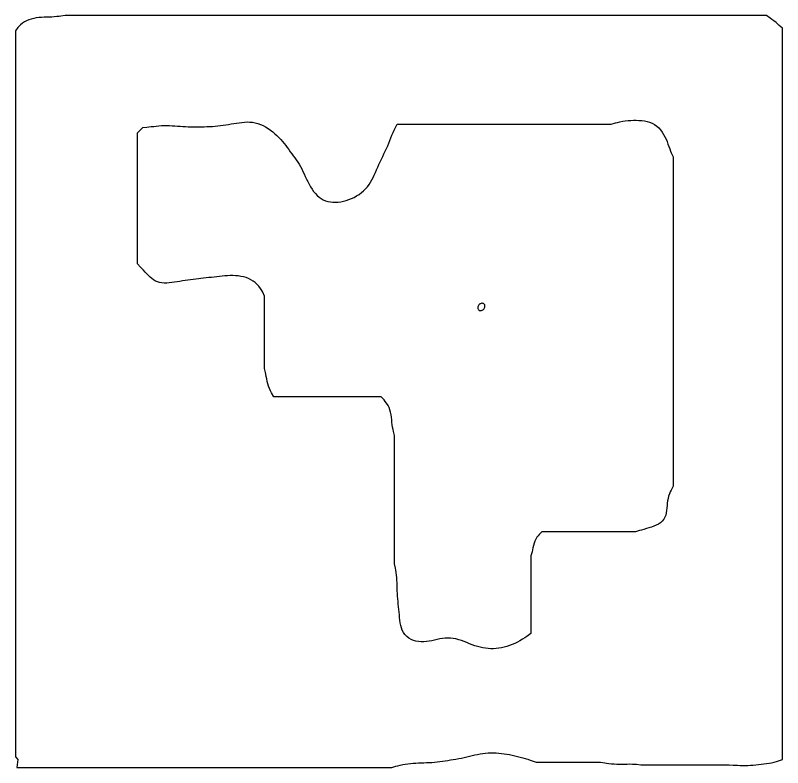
# Model space of a CAD drawing. Header units: metres. Extents: x 18 to 192, y 117 to 277.
# Drawn here: x 17.84 to 46.5, y 248.7 to 276.78 of the extents above; entities that cross this region are included whole.
import ezdxf

# ---------------------------------------------------------------- set-up
doc = ezdxf.new("R2010")
doc.units = ezdxf.units.M
doc.layers.add('HOLES', color=1, linetype='Continuous')
doc.layers.add('OUTER', color=7, linetype='Continuous')

msp = doc.modelspace()

# ---------------------------------------------------------------- linework, layer by layer
at = {"layer": 'HOLES'}
msp.add_lwpolyline([(22.6, 272.6), (22.756, 272.611), (22.827, 272.618), (22.913, 272.627), (23.013, 272.637), (23.106, 272.647), (23.203, 272.656), (23.301, 272.663), (23.4, 272.667), (23.5, 272.668), (23.6, 272.666), (23.7, 272.66), (23.8, 272.654), (23.9, 272.646), (24, 272.638), (24.1, 272.631), (24.2, 272.626), (24.3, 272.623), (24.4, 272.621), (24.5, 272.62), (24.6, 272.62), (24.7, 272.621), (24.8, 272.622), (24.9, 272.624), (25, 272.627), (25.1, 272.631), (25.2, 272.636), (25.3, 272.643), (25.4, 272.653), (25.5, 272.664), (25.6, 272.677), (25.7, 272.692), (25.8, 272.708), (25.9, 272.725), (26, 272.742), (26.1, 272.758), (26.2, 272.773), (26.3, 272.786), (26.4, 272.795), (26.5, 272.8), (26.6, 272.798), (26.7, 272.789), (26.8, 272.771), (26.899, 272.744), (26.997, 272.709), (27.094, 272.666), (27.189, 272.615), (27.281, 272.558), (27.369, 272.496), (27.455, 272.43), (27.536, 272.362), (27.613, 272.292), (27.686, 272.22), (27.755, 272.148), (27.82, 272.074), (27.883, 271.999), (27.942, 271.922), (27.999, 271.846), (28.055, 271.769), (28.111, 271.692), (28.166, 271.614), (28.222, 271.538), (28.277, 271.46), (28.332, 271.382), (28.387, 271.303), (28.439, 271.22), (28.489, 271.135), (28.538, 271.047), (28.584, 270.956), (28.629, 270.862), (28.673, 270.767), (28.718, 270.67), (28.765, 270.573), (28.815, 270.477), (28.868, 270.383), (28.924, 270.292), (28.983, 270.206), (29.047, 270.128), (29.114, 270.056), (29.186, 269.993), (29.262, 269.939), (29.342, 269.894), (29.427, 269.86), (29.516, 269.834), (29.609, 269.816), (29.704, 269.806), (29.801, 269.804), (29.9, 269.81), (30, 269.823), (30.1, 269.842), (30.2, 269.868), (30.299, 269.901), (30.397, 269.941), (30.494, 269.987), (30.588, 270.04), (30.679, 270.098), (30.766, 270.163), (30.847, 270.233), (30.922, 270.307), (30.99, 270.385), (31.052, 270.466), (31.108, 270.551), (31.159, 270.638), (31.206, 270.728), (31.25, 270.82), (31.292, 270.915), (31.335, 271.011), (31.378, 271.109), (31.422, 271.208), (31.468, 271.309), (31.515, 271.409), (31.563, 271.51), (31.611, 271.611), (31.659, 271.712), (31.705, 271.813), (31.75, 271.914), (31.792, 272.014), (31.832, 272.114), (31.871, 272.211), (31.908, 272.305), (31.952, 272.406), (31.99, 272.493), (32.022, 272.565), (32.1, 272.722), (40.1, 272.722), (40.261, 272.769), (40.335, 272.787), (40.424, 272.806), (40.528, 272.826), (40.624, 272.839), (40.724, 272.85), (40.826, 272.858), (40.928, 272.862), (41.031, 272.864), (41.134, 272.861), (41.236, 272.853), (41.336, 272.839), (41.435, 272.818), (41.532, 272.789), (41.624, 272.75), (41.712, 272.702), (41.795, 272.644), (41.872, 272.578), (41.941, 272.504), (42.002, 272.423), (42.056, 272.338), (42.104, 272.249), (42.145, 272.158), (42.182, 272.067), (42.215, 271.976), (42.246, 271.889), (42.282, 271.795), (42.313, 271.714), (42.34, 271.646), (42.406, 271.5), (42.406, 259.2), (42.334, 259.059), (42.305, 258.996), (42.274, 258.92), (42.241, 258.831), (42.22, 258.75), (42.203, 258.663), (42.191, 258.574), (42.183, 258.485), (42.176, 258.393), (42.167, 258.301), (42.154, 258.212), (42.133, 258.125), (42.102, 258.043), (42.06, 257.968), (42.006, 257.9), (41.941, 257.841), (41.865, 257.789), (41.782, 257.745), (41.693, 257.708), (41.6, 257.675), (41.505, 257.647), (41.414, 257.621), (41.314, 257.593), (41.228, 257.569), (41.156, 257.548), (41, 257.5), (37.5, 257.5), (37.401, 257.405), (37.364, 257.357), (37.323, 257.298), (37.279, 257.227), (37.249, 257.154), (37.222, 257.076), (37.199, 256.996), (37.175, 256.904), (37.156, 256.823), (37.139, 256.754), (37.1, 256.6), (37.1, 253.7), (36.944, 253.592), (36.873, 253.545), (36.787, 253.492), (36.687, 253.432), (36.594, 253.383), (36.497, 253.336), (36.399, 253.294), (36.3, 253.257), (36.2, 253.224), (36.1, 253.196), (36, 253.174), (35.9, 253.157), (35.8, 253.144), (35.7, 253.137), (35.6, 253.136), (35.5, 253.141), (35.4, 253.152), (35.3, 253.168), (35.2, 253.19), (35.1, 253.217), (35, 253.25), (34.9, 253.286), (34.8, 253.324), (34.7, 253.364), (34.6, 253.404), (34.5, 253.441), (34.4, 253.474), (34.3, 253.501), (34.2, 253.521), (34.1, 253.532), (34, 253.535), (33.9, 253.53), (33.8, 253.518), (33.7, 253.501), (33.6, 253.48), (33.5, 253.458), (33.4, 253.436), (33.3, 253.417), (33.2, 253.402), (33.1, 253.394), (33, 253.393), (32.901, 253.401), (32.804, 253.42), (32.71, 253.448), (32.62, 253.487), (32.537, 253.537), (32.461, 253.597), (32.395, 253.665), (32.34, 253.742), (32.295, 253.825), (32.261, 253.914), (32.236, 254.007), (32.217, 254.103), (32.204, 254.201), (32.194, 254.3), (32.185, 254.4), (32.176, 254.5), (32.166, 254.6), (32.155, 254.7), (32.145, 254.8), (32.134, 254.9), (32.124, 255), (32.116, 255.1), (32.11, 255.2), (32.106, 255.3), (32.103, 255.4), (32.1, 255.5), (32.097, 255.599), (32.093, 255.697), (32.087, 255.794), (32.08, 255.887), (32.065, 255.987), (32.051, 256.073), (32.038, 256.144), (32, 256.3), (32, 261.1), (31.962, 261.25), (31.949, 261.32), (31.934, 261.403), (31.919, 261.499), (31.909, 261.589), (31.899, 261.682), (31.888, 261.777), (31.875, 261.87), (31.857, 261.963), (31.832, 262.053), (31.8, 262.14), (31.762, 262.22), (31.709, 262.303), (31.659, 262.372), (31.614, 262.429), (31.5, 262.546), (27.5, 262.546), (27.409, 262.695), (27.375, 262.764), (27.338, 262.846), (27.299, 262.941), (27.273, 263.028), (27.251, 263.118), (27.232, 263.206), (27.214, 263.3), (27.198, 263.382), (27.185, 263.451), (27.154, 263.6), (27.154, 266.3), (27.082, 266.448), (27.044, 266.513), (26.997, 266.587), (26.938, 266.669), (26.875, 266.738), (26.804, 266.803), (26.726, 266.861), (26.641, 266.911), (26.551, 266.954), (26.458, 266.989), (26.361, 267.017), (26.263, 267.038), (26.165, 267.053), (26.065, 267.062), (25.966, 267.066), (25.867, 267.065), (25.768, 267.06), (25.669, 267.052), (25.57, 267.043), (25.47, 267.033), (25.371, 267.022), (25.272, 267.01), (25.173, 267), (25.074, 266.99), (24.975, 266.978), (24.876, 266.967), (24.776, 266.955), (24.677, 266.943), (24.578, 266.931), (24.479, 266.919), (24.38, 266.906), (24.281, 266.894), (24.181, 266.88), (24.082, 266.866), (23.983, 266.851), (23.884, 266.835), (23.785, 266.819), (23.687, 266.804), (23.591, 266.792), (23.496, 266.785), (23.404, 266.783), (23.316, 266.79), (23.232, 266.805), (23.153, 266.83), (23.079, 266.864), (23.008, 266.906), (22.941, 266.955), (22.878, 267.01), (22.815, 267.07), (22.754, 267.132), (22.694, 267.194), (22.626, 267.265), (22.567, 267.328), (22.516, 267.381), (22.4, 267.5), (22.4, 272.4), (22.5, 272.5)], close=True, dxfattribs=at)
at = {"layer": 'OUTER'}
for points in [[(46.5, 276.3), (46.375, 276.407), (46.317, 276.454), (46.252, 276.509), (46.166, 276.577), (46.098, 276.631), (46.038, 276.678), (45.9, 276.781), (19.7, 276.781), (19.547, 276.752), (19.477, 276.742), (19.393, 276.733), (19.295, 276.723), (19.204, 276.719), (19.11, 276.716), (19.013, 276.713), (18.916, 276.71), (18.818, 276.704), (18.721, 276.696), (18.624, 276.684), (18.528, 276.667), (18.435, 276.644), (18.346, 276.615), (18.26, 276.579), (18.181, 276.537), (18.109, 276.49), (18.039, 276.428), (17.981, 276.372), (17.934, 276.322), (17.843, 276.2), (17.843, 249.1), (17.932, 248.999), (17.921, 248.899), (17.911, 248.798), (17.9, 248.698), (31.9, 248.698), (32.056, 248.748), (32.127, 248.768), (32.213, 248.791), (32.313, 248.815), (32.406, 248.832), (32.503, 248.846), (32.601, 248.858), (32.7, 248.866), (32.8, 248.871), (32.9, 248.875), (33, 248.878), (33.1, 248.881), (33.2, 248.884), (33.3, 248.889), (33.4, 248.895), (33.5, 248.904), (33.6, 248.915), (33.7, 248.926), (33.8, 248.94), (33.9, 248.954), (34, 248.969), (34.1, 248.985), (34.2, 249.001), (34.3, 249.018), (34.4, 249.037), (34.5, 249.056), (34.6, 249.077), (34.7, 249.099), (34.8, 249.122), (34.9, 249.146), (35, 249.17), (35.1, 249.192), (35.2, 249.212), (35.3, 249.23), (35.4, 249.243), (35.5, 249.252), (35.6, 249.256), (35.7, 249.256), (35.8, 249.251), (35.9, 249.243), (36, 249.232), (36.1, 249.218), (36.2, 249.202), (36.3, 249.184), (36.4, 249.164), (36.5, 249.143), (36.599, 249.12), (36.697, 249.095), (36.794, 249.068), (36.887, 249.042), (36.987, 249.01), (37.073, 248.982), (37.144, 248.957), (37.3, 248.9), (39.7, 248.9), (39.856, 248.874), (39.927, 248.864), (40.013, 248.853), (40.113, 248.843), (40.206, 248.837), (40.303, 248.834), (40.401, 248.832), (40.499, 248.832), (40.597, 248.833), (40.694, 248.834), (40.787, 248.835), (40.887, 248.831), (40.973, 248.827), (41.044, 248.823), (41.2, 248.806), (44.5, 248.806), (44.656, 248.793), (44.727, 248.789), (44.813, 248.785), (44.913, 248.781), (45.006, 248.78), (45.103, 248.781), (45.201, 248.784), (45.3, 248.789), (45.4, 248.796), (45.5, 248.804), (45.6, 248.813), (45.7, 248.823), (45.799, 248.835), (45.897, 248.848), (45.994, 248.863), (46.087, 248.88), (46.187, 248.904), (46.273, 248.927), (46.344, 248.947), (46.5, 249)], [(35.326, 266.02), (35.306, 266.027), (35.283, 266.031), (35.26, 266.031), (35.236, 266.027), (35.213, 266.018), (35.19, 266.006), (35.17, 265.991), (35.152, 265.972), (35.136, 265.951), (35.124, 265.929), (35.116, 265.905), (35.112, 265.881), (35.112, 265.858), (35.116, 265.835), (35.124, 265.815), (35.135, 265.796), (35.15, 265.781), (35.168, 265.769), (35.189, 265.761), (35.211, 265.757), (35.235, 265.758), (35.258, 265.762), (35.282, 265.77), (35.304, 265.783), (35.325, 265.798), (35.343, 265.817), (35.358, 265.838), (35.37, 265.86), (35.378, 265.884), (35.383, 265.908), (35.383, 265.931), (35.379, 265.954), (35.371, 265.974), (35.359, 265.993), (35.344, 266.008)]]:
    msp.add_lwpolyline(points, close=True, dxfattribs=at)

doc.saveas('drawing.dxf')
